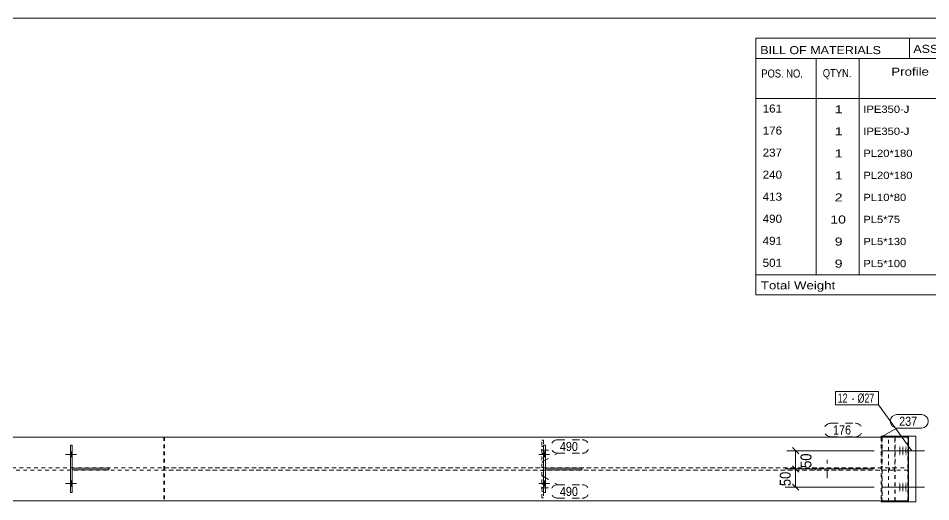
# Model space of a CAD drawing. Header units: millimetres. Extents: x 2 to 825, y 1 to 579.
# Drawn here: x 437.4 to 688.1, y 446.3 to 579 of the extents above; entities that cross this region are included whole.
import ezdxf

# ---------------------------------------------------------------- set-up
doc = ezdxf.new("R2010")
doc.units = ezdxf.units.MM
for name, pattern in [('XKITLINE00', [0]), ('XKITLINE01', [4, 1, -1, 1, -1]), ('XKITLINE02', [4, 2, -2])]:
    doc.linetypes.add(name, pattern=pattern)
for name, color, linetype, lineweight in [('Bolt', 3, 'Continuous', 0), ('BoltMark', 7, 'Continuous', 0), ('Dimensions', 7, 'Continuous', 0), ('DrawingSheet', 5, 'Continuous', 0), ('OtherObjectType', 7, 'Continuous', 0), ('Part', 2, 'Continuous', 0), ('PartMark', 7, 'Continuous', 0)]:
    doc.layers.add(name, color=color, linetype=linetype, lineweight=lineweight)
doc.styles.add('ARIAL', font='ARIAL.TTF')
doc.styles.add('ARIAL_NARROW', font='ARIALN.TTF')

# ---------------------------------------------------------------- blocks, each defined once
blk = doc.blocks.new('*A61')
at = {"layer": 'Bolt', "color": 3, "linetype": 'XKITLINE02', "lineweight": 0}
for p, q in [((659.6, 452.79), (659.6, 457.79)), ((656.35, 454.94), (656.35, 455.64)), ((662.85, 454.94), (662.85, 455.64))]:
    blk.add_line(p, q, dxfattribs=at)
blk = doc.blocks.new('*A70')
at = {"layer": 'Bolt'}
for points in [[(679.73, 460.26), (679.73, 460.22), (679.73, 460.19), (679.73, 460.16), (679.73, 460.13), (679.73, 460.09), (679.73, 460.06), (679.73, 460.03), (679.73, 459.99), (679.73, 459.96), (679.73, 459.93), (679.73, 459.9), (679.73, 459.87), (679.73, 459.84), (679.72, 459.8), (679.72, 459.77), (679.72, 459.74), (679.72, 459.71), (679.72, 459.68), (679.72, 459.65), (679.72, 459.63), (679.71, 459.6), (679.71, 459.57), (679.71, 459.54), (679.71, 459.51), (679.71, 459.49), (679.7, 459.46), (679.7, 459.43), (679.7, 459.41), (679.7, 459.38), (679.7, 459.36), (679.69, 459.34), (679.69, 459.31), (679.69, 459.29), (679.69, 459.27), (679.68, 459.25), (679.68, 459.23), (679.68, 459.21), (679.67, 459.19), (679.67, 459.17), (679.67, 459.15), (679.67, 459.13), (679.66, 459.12), (679.66, 459.1), (679.66, 459.08), (679.65, 459.07), (679.65, 459.06), (679.65, 459.04), (679.64, 459.03), (679.64, 459.02), (679.64, 459.01), (679.63, 459), (679.63, 458.99), (679.63, 458.98), (679.62, 458.97), (679.62, 458.97), (679.62, 458.96), (679.61, 458.96), (679.61, 458.95), (679.61, 458.95), (679.6, 458.94), (679.6, 458.94), (679.6, 458.94), (679.59, 458.94), (679.59, 458.94), (679.59, 458.94), (679.58, 458.94), (679.58, 458.95), (679.58, 458.95), (679.57, 458.96), (679.57, 458.96), (679.57, 458.97), (679.56, 458.97), (679.56, 458.98), (679.55, 458.99), (679.55, 459), (679.55, 459.01), (679.54, 459.02), (679.54, 459.03), (679.54, 459.04), (679.54, 459.06), (679.53, 459.07), (679.53, 459.08), (679.53, 459.1), (679.52, 459.12), (679.52, 459.13), (679.52, 459.15), (679.51, 459.17), (679.51, 459.19), (679.51, 459.21), (679.51, 459.23), (679.5, 459.25), (679.5, 459.27), (679.5, 459.29), (679.5, 459.31), (679.49, 459.34), (679.49, 459.36), (679.49, 459.38), (679.49, 459.41), (679.48, 459.43), (679.48, 459.46), (679.48, 459.49), (679.48, 459.51), (679.47, 459.54), (679.47, 459.57), (679.47, 459.6), (679.47, 459.63), (679.47, 459.65), (679.47, 459.68), (679.46, 459.71), (679.46, 459.74), (679.46, 459.77), (679.46, 459.8), (679.46, 459.84), (679.46, 459.87), (679.46, 459.9), (679.46, 459.93), (679.46, 459.96), (679.45, 459.99), (679.45, 460.03), (679.45, 460.06), (679.45, 460.09), (679.45, 460.13), (679.45, 460.16), (679.45, 460.19), (679.45, 460.22), (679.45, 460.26), (679.45, 460.29), (679.45, 460.32), (679.45, 460.36), (679.45, 460.39), (679.45, 460.42), (679.45, 460.46), (679.45, 460.49), (679.45, 460.52), (679.45, 460.55), (679.45, 460.59), (679.46, 460.62), (679.46, 460.65), (679.46, 460.68), (679.46, 460.71), (679.46, 460.75), (679.46, 460.78), (679.46, 460.81), (679.46, 460.84), (679.46, 460.87), (679.47, 460.9), (679.47, 460.93), (679.47, 460.96), (679.47, 460.98), (679.47, 461.01), (679.47, 461.04), (679.48, 461.07), (679.48, 461.09), (679.48, 461.12), (679.48, 461.15), (679.49, 461.17), (679.49, 461.2), (679.49, 461.22), (679.49, 461.25), (679.5, 461.27), (679.5, 461.29), (679.5, 461.31), (679.5, 461.33), (679.51, 461.35), (679.51, 461.38), (679.51, 461.39), (679.51, 461.41), (679.52, 461.43), (679.52, 461.45), (679.52, 461.47), (679.53, 461.48), (679.53, 461.5), (679.53, 461.51), (679.54, 461.52), (679.54, 461.54), (679.54, 461.55), (679.54, 461.56), (679.55, 461.57), (679.55, 461.58), (679.55, 461.59), (679.56, 461.6), (679.56, 461.61), (679.57, 461.61), (679.57, 461.62), (679.57, 461.63), (679.58, 461.63), (679.58, 461.63), (679.58, 461.64), (679.59, 461.64), (679.59, 461.64), (679.59, 461.64), (679.6, 461.64), (679.6, 461.64), (679.6, 461.64), (679.61, 461.63), (679.61, 461.63), (679.61, 461.63), (679.62, 461.62), (679.62, 461.61), (679.62, 461.61), (679.63, 461.6), (679.63, 461.59), (679.63, 461.58), (679.64, 461.57), (679.64, 461.56), (679.64, 461.55), (679.65, 461.54), (679.65, 461.52), (679.65, 461.51), (679.66, 461.5), (679.66, 461.48), (679.66, 461.47), (679.67, 461.45), (679.67, 461.43), (679.67, 461.41), (679.67, 461.39), (679.68, 461.38), (679.68, 461.35), (679.68, 461.33), (679.69, 461.31), (679.69, 461.29), (679.69, 461.27), (679.69, 461.25), (679.7, 461.22), (679.7, 461.2), (679.7, 461.17), (679.7, 461.15), (679.7, 461.12), (679.71, 461.09), (679.71, 461.07), (679.71, 461.04), (679.71, 461.01), (679.71, 460.98), (679.72, 460.96), (679.72, 460.93), (679.72, 460.9), (679.72, 460.87), (679.72, 460.84), (679.72, 460.81), (679.72, 460.78), (679.73, 460.75), (679.73, 460.71), (679.73, 460.68), (679.73, 460.65), (679.73, 460.62), (679.73, 460.59), (679.73, 460.55), (679.73, 460.52), (679.73, 460.49), (679.73, 460.46), (679.73, 460.42), (679.73, 460.39), (679.73, 460.36), (679.73, 460.32), (679.73, 460.29)], [(680.57, 460.26), (680.57, 460.22), (680.57, 460.19), (680.57, 460.16), (680.57, 460.13), (680.57, 460.09), (680.57, 460.06), (680.57, 460.03), (680.57, 459.99), (680.57, 459.96), (680.57, 459.93), (680.57, 459.9), (680.57, 459.87), (680.57, 459.84), (680.56, 459.8), (680.56, 459.77), (680.56, 459.74), (680.56, 459.71), (680.56, 459.68), (680.56, 459.65), (680.56, 459.63), (680.55, 459.6), (680.55, 459.57), (680.55, 459.54), (680.55, 459.51), (680.55, 459.49), (680.54, 459.46), (680.54, 459.43), (680.54, 459.41), (680.54, 459.38), (680.53, 459.36), (680.53, 459.34), (680.53, 459.31), (680.53, 459.29), (680.52, 459.27), (680.52, 459.25), (680.52, 459.23), (680.52, 459.21), (680.51, 459.19), (680.51, 459.17), (680.51, 459.15), (680.5, 459.13), (680.5, 459.12), (680.5, 459.1), (680.5, 459.08), (680.49, 459.07), (680.49, 459.06), (680.49, 459.04), (680.48, 459.03), (680.48, 459.02), (680.48, 459.01), (680.47, 459), (680.47, 458.99), (680.47, 458.98), (680.46, 458.97), (680.46, 458.97), (680.46, 458.96), (680.45, 458.96), (680.45, 458.95), (680.45, 458.95), (680.44, 458.94), (680.44, 458.94), (680.44, 458.94), (680.43, 458.94), (680.43, 458.94), (680.42, 458.94), (680.42, 458.94), (680.42, 458.95), (680.41, 458.95), (680.41, 458.96), (680.41, 458.96), (680.4, 458.97), (680.4, 458.97), (680.4, 458.98), (680.39, 458.99), (680.39, 459), (680.39, 459.01), (680.38, 459.02), (680.38, 459.03), (680.38, 459.04), (680.37, 459.06), (680.37, 459.07), (680.37, 459.08), (680.37, 459.1), (680.36, 459.12), (680.36, 459.13), (680.36, 459.15), (680.35, 459.17), (680.35, 459.19), (680.35, 459.21), (680.34, 459.23), (680.34, 459.25), (680.34, 459.27), (680.34, 459.29), (680.33, 459.31), (680.33, 459.34), (680.33, 459.36), (680.33, 459.38), (680.32, 459.41), (680.32, 459.43), (680.32, 459.46), (680.32, 459.49), (680.32, 459.51), (680.31, 459.54), (680.31, 459.57), (680.31, 459.6), (680.31, 459.63), (680.31, 459.65), (680.31, 459.68), (680.3, 459.71), (680.3, 459.74), (680.3, 459.77), (680.3, 459.8), (680.3, 459.84), (680.3, 459.87), (680.3, 459.9), (680.3, 459.93), (680.29, 459.96), (680.29, 459.99), (680.29, 460.03), (680.29, 460.06), (680.29, 460.09), (680.29, 460.13), (680.29, 460.16), (680.29, 460.19), (680.29, 460.22), (680.29, 460.26), (680.29, 460.29), (680.29, 460.32), (680.29, 460.36), (680.29, 460.39), (680.29, 460.42), (680.29, 460.46), (680.29, 460.49), (680.29, 460.52), (680.29, 460.55), (680.29, 460.59), (680.29, 460.62), (680.3, 460.65), (680.3, 460.68), (680.3, 460.71), (680.3, 460.75), (680.3, 460.78), (680.3, 460.81), (680.3, 460.84), (680.3, 460.87), (680.31, 460.9), (680.31, 460.93), (680.31, 460.96), (680.31, 460.98), (680.31, 461.01), (680.31, 461.04), (680.32, 461.07), (680.32, 461.09), (680.32, 461.12), (680.32, 461.15), (680.32, 461.17), (680.33, 461.2), (680.33, 461.22), (680.33, 461.25), (680.33, 461.27), (680.34, 461.29), (680.34, 461.31), (680.34, 461.33), (680.34, 461.35), (680.35, 461.38), (680.35, 461.39), (680.35, 461.41), (680.36, 461.43), (680.36, 461.45), (680.36, 461.47), (680.37, 461.48), (680.37, 461.5), (680.37, 461.51), (680.37, 461.52), (680.38, 461.54), (680.38, 461.55), (680.38, 461.56), (680.39, 461.57), (680.39, 461.58), (680.39, 461.59), (680.4, 461.6), (680.4, 461.61), (680.4, 461.61), (680.41, 461.62), (680.41, 461.63), (680.41, 461.63), (680.42, 461.63), (680.42, 461.64), (680.42, 461.64), (680.43, 461.64), (680.43, 461.64), (680.44, 461.64), (680.44, 461.64), (680.44, 461.64), (680.45, 461.63), (680.45, 461.63), (680.45, 461.63), (680.46, 461.62), (680.46, 461.61), (680.46, 461.61), (680.47, 461.6), (680.47, 461.59), (680.47, 461.58), (680.48, 461.57), (680.48, 461.56), (680.48, 461.55), (680.49, 461.54), (680.49, 461.52), (680.49, 461.51), (680.5, 461.5), (680.5, 461.48), (680.5, 461.47), (680.5, 461.45), (680.51, 461.43), (680.51, 461.41), (680.51, 461.39), (680.52, 461.38), (680.52, 461.35), (680.52, 461.33), (680.52, 461.31), (680.53, 461.29), (680.53, 461.27), (680.53, 461.25), (680.53, 461.22), (680.54, 461.2), (680.54, 461.17), (680.54, 461.15), (680.54, 461.12), (680.55, 461.09), (680.55, 461.07), (680.55, 461.04), (680.55, 461.01), (680.55, 460.98), (680.56, 460.96), (680.56, 460.93), (680.56, 460.9), (680.56, 460.87), (680.56, 460.84), (680.56, 460.81), (680.56, 460.78), (680.57, 460.75), (680.57, 460.71), (680.57, 460.68), (680.57, 460.65), (680.57, 460.62), (680.57, 460.59), (680.57, 460.55), (680.57, 460.52), (680.57, 460.49), (680.57, 460.46), (680.57, 460.42), (680.57, 460.39), (680.57, 460.36), (680.57, 460.32), (680.57, 460.29)], [(681.41, 460.26), (681.41, 460.22), (681.41, 460.19), (681.41, 460.16), (681.41, 460.13), (681.41, 460.09), (681.41, 460.06), (681.41, 460.03), (681.41, 459.99), (681.41, 459.96), (681.41, 459.93), (681.41, 459.9), (681.41, 459.87), (681.4, 459.84), (681.4, 459.8), (681.4, 459.77), (681.4, 459.74), (681.4, 459.71), (681.4, 459.68), (681.4, 459.65), (681.39, 459.63), (681.39, 459.6), (681.39, 459.57), (681.39, 459.54), (681.39, 459.51), (681.38, 459.49), (681.38, 459.46), (681.38, 459.43), (681.38, 459.41), (681.38, 459.38), (681.37, 459.36), (681.37, 459.34), (681.37, 459.31), (681.37, 459.29), (681.36, 459.27), (681.36, 459.25), (681.36, 459.23), (681.36, 459.21), (681.35, 459.19), (681.35, 459.17), (681.35, 459.15), (681.34, 459.13), (681.34, 459.12), (681.34, 459.1), (681.33, 459.08), (681.33, 459.07), (681.33, 459.06), (681.33, 459.04), (681.32, 459.03), (681.32, 459.02), (681.32, 459.01), (681.31, 459), (681.31, 458.99), (681.31, 458.98), (681.3, 458.97), (681.3, 458.97), (681.3, 458.96), (681.29, 458.96), (681.29, 458.95), (681.28, 458.95), (681.28, 458.94), (681.28, 458.94), (681.27, 458.94), (681.27, 458.94), (681.27, 458.94), (681.26, 458.94), (681.26, 458.94), (681.26, 458.95), (681.25, 458.95), (681.25, 458.96), (681.25, 458.96), (681.24, 458.97), (681.24, 458.97), (681.24, 458.98), (681.23, 458.99), (681.23, 459), (681.23, 459.01), (681.22, 459.02), (681.22, 459.03), (681.22, 459.04), (681.21, 459.06), (681.21, 459.07), (681.21, 459.08), (681.2, 459.1), (681.2, 459.12), (681.2, 459.13), (681.2, 459.15), (681.19, 459.17), (681.19, 459.19), (681.19, 459.21), (681.18, 459.23), (681.18, 459.25), (681.18, 459.27), (681.18, 459.29), (681.17, 459.31), (681.17, 459.34), (681.17, 459.36), (681.17, 459.38), (681.16, 459.41), (681.16, 459.43), (681.16, 459.46), (681.16, 459.49), (681.16, 459.51), (681.15, 459.54), (681.15, 459.57), (681.15, 459.6), (681.15, 459.63), (681.15, 459.65), (681.14, 459.68), (681.14, 459.71), (681.14, 459.74), (681.14, 459.77), (681.14, 459.8), (681.14, 459.84), (681.14, 459.87), (681.14, 459.9), (681.13, 459.93), (681.13, 459.96), (681.13, 459.99), (681.13, 460.03), (681.13, 460.06), (681.13, 460.09), (681.13, 460.13), (681.13, 460.16), (681.13, 460.19), (681.13, 460.22), (681.13, 460.26), (681.13, 460.29), (681.13, 460.32), (681.13, 460.36), (681.13, 460.39), (681.13, 460.42), (681.13, 460.46), (681.13, 460.49), (681.13, 460.52), (681.13, 460.55), (681.13, 460.59), (681.13, 460.62), (681.13, 460.65), (681.14, 460.68), (681.14, 460.71), (681.14, 460.75), (681.14, 460.78), (681.14, 460.81), (681.14, 460.84), (681.14, 460.87), (681.14, 460.9), (681.15, 460.93), (681.15, 460.96), (681.15, 460.98), (681.15, 461.01), (681.15, 461.04), (681.16, 461.07), (681.16, 461.09), (681.16, 461.12), (681.16, 461.15), (681.16, 461.17), (681.17, 461.2), (681.17, 461.22), (681.17, 461.25), (681.17, 461.27), (681.18, 461.29), (681.18, 461.31), (681.18, 461.33), (681.18, 461.35), (681.19, 461.38), (681.19, 461.39), (681.19, 461.41), (681.2, 461.43), (681.2, 461.45), (681.2, 461.47), (681.2, 461.48), (681.21, 461.5), (681.21, 461.51), (681.21, 461.52), (681.22, 461.54), (681.22, 461.55), (681.22, 461.56), (681.23, 461.57), (681.23, 461.58), (681.23, 461.59), (681.24, 461.6), (681.24, 461.61), (681.24, 461.61), (681.25, 461.62), (681.25, 461.63), (681.25, 461.63), (681.26, 461.63), (681.26, 461.64), (681.26, 461.64), (681.27, 461.64), (681.27, 461.64), (681.27, 461.64), (681.28, 461.64), (681.28, 461.64), (681.28, 461.63), (681.29, 461.63), (681.29, 461.63), (681.3, 461.62), (681.3, 461.61), (681.3, 461.61), (681.31, 461.6), (681.31, 461.59), (681.31, 461.58), (681.32, 461.57), (681.32, 461.56), (681.32, 461.55), (681.33, 461.54), (681.33, 461.52), (681.33, 461.51), (681.33, 461.5), (681.34, 461.48), (681.34, 461.47), (681.34, 461.45), (681.35, 461.43), (681.35, 461.41), (681.35, 461.39), (681.36, 461.38), (681.36, 461.35), (681.36, 461.33), (681.36, 461.31), (681.37, 461.29), (681.37, 461.27), (681.37, 461.25), (681.37, 461.22), (681.38, 461.2), (681.38, 461.17), (681.38, 461.15), (681.38, 461.12), (681.38, 461.09), (681.39, 461.07), (681.39, 461.04), (681.39, 461.01), (681.39, 460.98), (681.39, 460.96), (681.4, 460.93), (681.4, 460.9), (681.4, 460.87), (681.4, 460.84), (681.4, 460.81), (681.4, 460.78), (681.4, 460.75), (681.41, 460.71), (681.41, 460.68), (681.41, 460.65), (681.41, 460.62), (681.41, 460.59), (681.41, 460.55), (681.41, 460.52), (681.41, 460.49), (681.41, 460.46), (681.41, 460.42), (681.41, 460.39), (681.41, 460.36), (681.41, 460.32), (681.41, 460.29)], [(679.73, 450.26), (679.73, 450.22), (679.73, 450.19), (679.73, 450.16), (679.73, 450.13), (679.73, 450.09), (679.73, 450.06), (679.73, 450.03), (679.73, 449.99), (679.73, 449.96), (679.73, 449.93), (679.73, 449.9), (679.73, 449.87), (679.73, 449.84), (679.72, 449.8), (679.72, 449.77), (679.72, 449.74), (679.72, 449.71), (679.72, 449.68), (679.72, 449.65), (679.72, 449.63), (679.71, 449.6), (679.71, 449.57), (679.71, 449.54), (679.71, 449.51), (679.71, 449.49), (679.7, 449.46), (679.7, 449.43), (679.7, 449.41), (679.7, 449.38), (679.7, 449.36), (679.69, 449.34), (679.69, 449.31), (679.69, 449.29), (679.69, 449.27), (679.68, 449.25), (679.68, 449.23), (679.68, 449.21), (679.67, 449.19), (679.67, 449.17), (679.67, 449.15), (679.67, 449.13), (679.66, 449.12), (679.66, 449.1), (679.66, 449.08), (679.65, 449.07), (679.65, 449.06), (679.65, 449.04), (679.64, 449.03), (679.64, 449.02), (679.64, 449.01), (679.63, 449), (679.63, 448.99), (679.63, 448.98), (679.62, 448.97), (679.62, 448.97), (679.62, 448.96), (679.61, 448.96), (679.61, 448.95), (679.61, 448.95), (679.6, 448.94), (679.6, 448.94), (679.6, 448.94), (679.59, 448.94), (679.59, 448.94), (679.59, 448.94), (679.58, 448.94), (679.58, 448.95), (679.58, 448.95), (679.57, 448.96), (679.57, 448.96), (679.57, 448.97), (679.56, 448.97), (679.56, 448.98), (679.55, 448.99), (679.55, 449), (679.55, 449.01), (679.54, 449.02), (679.54, 449.03), (679.54, 449.04), (679.54, 449.06), (679.53, 449.07), (679.53, 449.08), (679.53, 449.1), (679.52, 449.12), (679.52, 449.13), (679.52, 449.15), (679.51, 449.17), (679.51, 449.19), (679.51, 449.21), (679.51, 449.23), (679.5, 449.25), (679.5, 449.27), (679.5, 449.29), (679.5, 449.31), (679.49, 449.34), (679.49, 449.36), (679.49, 449.38), (679.49, 449.41), (679.48, 449.43), (679.48, 449.46), (679.48, 449.49), (679.48, 449.51), (679.47, 449.54), (679.47, 449.57), (679.47, 449.6), (679.47, 449.63), (679.47, 449.65), (679.47, 449.68), (679.46, 449.71), (679.46, 449.74), (679.46, 449.77), (679.46, 449.8), (679.46, 449.84), (679.46, 449.87), (679.46, 449.9), (679.46, 449.93), (679.46, 449.96), (679.45, 449.99), (679.45, 450.03), (679.45, 450.06), (679.45, 450.09), (679.45, 450.13), (679.45, 450.16), (679.45, 450.19), (679.45, 450.22), (679.45, 450.26), (679.45, 450.29), (679.45, 450.32), (679.45, 450.36), (679.45, 450.39), (679.45, 450.42), (679.45, 450.46), (679.45, 450.49), (679.45, 450.52), (679.45, 450.55), (679.45, 450.59), (679.46, 450.62), (679.46, 450.65), (679.46, 450.68), (679.46, 450.71), (679.46, 450.75), (679.46, 450.78), (679.46, 450.81), (679.46, 450.84), (679.46, 450.87), (679.47, 450.9), (679.47, 450.93), (679.47, 450.96), (679.47, 450.98), (679.47, 451.01), (679.47, 451.04), (679.48, 451.07), (679.48, 451.09), (679.48, 451.12), (679.48, 451.15), (679.49, 451.17), (679.49, 451.2), (679.49, 451.22), (679.49, 451.25), (679.5, 451.27), (679.5, 451.29), (679.5, 451.31), (679.5, 451.33), (679.51, 451.35), (679.51, 451.38), (679.51, 451.39), (679.51, 451.41), (679.52, 451.43), (679.52, 451.45), (679.52, 451.47), (679.53, 451.48), (679.53, 451.5), (679.53, 451.51), (679.54, 451.52), (679.54, 451.54), (679.54, 451.55), (679.54, 451.56), (679.55, 451.57), (679.55, 451.58), (679.55, 451.59), (679.56, 451.6), (679.56, 451.61), (679.57, 451.61), (679.57, 451.62), (679.57, 451.63), (679.58, 451.63), (679.58, 451.63), (679.58, 451.64), (679.59, 451.64), (679.59, 451.64), (679.59, 451.64), (679.6, 451.64), (679.6, 451.64), (679.6, 451.64), (679.61, 451.63), (679.61, 451.63), (679.61, 451.63), (679.62, 451.62), (679.62, 451.61), (679.62, 451.61), (679.63, 451.6), (679.63, 451.59), (679.63, 451.58), (679.64, 451.57), (679.64, 451.56), (679.64, 451.55), (679.65, 451.54), (679.65, 451.52), (679.65, 451.51), (679.66, 451.5), (679.66, 451.48), (679.66, 451.47), (679.67, 451.45), (679.67, 451.43), (679.67, 451.41), (679.67, 451.39), (679.68, 451.38), (679.68, 451.35), (679.68, 451.33), (679.69, 451.31), (679.69, 451.29), (679.69, 451.27), (679.69, 451.25), (679.7, 451.22), (679.7, 451.2), (679.7, 451.17), (679.7, 451.15), (679.7, 451.12), (679.71, 451.09), (679.71, 451.07), (679.71, 451.04), (679.71, 451.01), (679.71, 450.98), (679.72, 450.96), (679.72, 450.93), (679.72, 450.9), (679.72, 450.87), (679.72, 450.84), (679.72, 450.81), (679.72, 450.78), (679.73, 450.75), (679.73, 450.71), (679.73, 450.68), (679.73, 450.65), (679.73, 450.62), (679.73, 450.59), (679.73, 450.55), (679.73, 450.52), (679.73, 450.49), (679.73, 450.46), (679.73, 450.42), (679.73, 450.39), (679.73, 450.36), (679.73, 450.32), (679.73, 450.29)], [(680.57, 450.26), (680.57, 450.22), (680.57, 450.19), (680.57, 450.16), (680.57, 450.13), (680.57, 450.09), (680.57, 450.06), (680.57, 450.03), (680.57, 449.99), (680.57, 449.96), (680.57, 449.93), (680.57, 449.9), (680.57, 449.87), (680.57, 449.84), (680.56, 449.8), (680.56, 449.77), (680.56, 449.74), (680.56, 449.71), (680.56, 449.68), (680.56, 449.65), (680.56, 449.63), (680.55, 449.6), (680.55, 449.57), (680.55, 449.54), (680.55, 449.51), (680.55, 449.49), (680.54, 449.46), (680.54, 449.43), (680.54, 449.41), (680.54, 449.38), (680.53, 449.36), (680.53, 449.34), (680.53, 449.31), (680.53, 449.29), (680.52, 449.27), (680.52, 449.25), (680.52, 449.23), (680.52, 449.21), (680.51, 449.19), (680.51, 449.17), (680.51, 449.15), (680.5, 449.13), (680.5, 449.12), (680.5, 449.1), (680.5, 449.08), (680.49, 449.07), (680.49, 449.06), (680.49, 449.04), (680.48, 449.03), (680.48, 449.02), (680.48, 449.01), (680.47, 449), (680.47, 448.99), (680.47, 448.98), (680.46, 448.97), (680.46, 448.97), (680.46, 448.96), (680.45, 448.96), (680.45, 448.95), (680.45, 448.95), (680.44, 448.94), (680.44, 448.94), (680.44, 448.94), (680.43, 448.94), (680.43, 448.94), (680.42, 448.94), (680.42, 448.94), (680.42, 448.95), (680.41, 448.95), (680.41, 448.96), (680.41, 448.96), (680.4, 448.97), (680.4, 448.97), (680.4, 448.98), (680.39, 448.99), (680.39, 449), (680.39, 449.01), (680.38, 449.02), (680.38, 449.03), (680.38, 449.04), (680.37, 449.06), (680.37, 449.07), (680.37, 449.08), (680.37, 449.1), (680.36, 449.12), (680.36, 449.13), (680.36, 449.15), (680.35, 449.17), (680.35, 449.19), (680.35, 449.21), (680.34, 449.23), (680.34, 449.25), (680.34, 449.27), (680.34, 449.29), (680.33, 449.31), (680.33, 449.34), (680.33, 449.36), (680.33, 449.38), (680.32, 449.41), (680.32, 449.43), (680.32, 449.46), (680.32, 449.49), (680.32, 449.51), (680.31, 449.54), (680.31, 449.57), (680.31, 449.6), (680.31, 449.63), (680.31, 449.65), (680.31, 449.68), (680.3, 449.71), (680.3, 449.74), (680.3, 449.77), (680.3, 449.8), (680.3, 449.84), (680.3, 449.87), (680.3, 449.9), (680.3, 449.93), (680.29, 449.96), (680.29, 449.99), (680.29, 450.03), (680.29, 450.06), (680.29, 450.09), (680.29, 450.13), (680.29, 450.16), (680.29, 450.19), (680.29, 450.22), (680.29, 450.26), (680.29, 450.29), (680.29, 450.32), (680.29, 450.36), (680.29, 450.39), (680.29, 450.42), (680.29, 450.46), (680.29, 450.49), (680.29, 450.52), (680.29, 450.55), (680.29, 450.59), (680.29, 450.62), (680.3, 450.65), (680.3, 450.68), (680.3, 450.71), (680.3, 450.75), (680.3, 450.78), (680.3, 450.81), (680.3, 450.84), (680.3, 450.87), (680.31, 450.9), (680.31, 450.93), (680.31, 450.96), (680.31, 450.98), (680.31, 451.01), (680.31, 451.04), (680.32, 451.07), (680.32, 451.09), (680.32, 451.12), (680.32, 451.15), (680.32, 451.17), (680.33, 451.2), (680.33, 451.22), (680.33, 451.25), (680.33, 451.27), (680.34, 451.29), (680.34, 451.31), (680.34, 451.33), (680.34, 451.35), (680.35, 451.38), (680.35, 451.39), (680.35, 451.41), (680.36, 451.43), (680.36, 451.45), (680.36, 451.47), (680.37, 451.48), (680.37, 451.5), (680.37, 451.51), (680.37, 451.52), (680.38, 451.54), (680.38, 451.55), (680.38, 451.56), (680.39, 451.57), (680.39, 451.58), (680.39, 451.59), (680.4, 451.6), (680.4, 451.61), (680.4, 451.61), (680.41, 451.62), (680.41, 451.63), (680.41, 451.63), (680.42, 451.63), (680.42, 451.64), (680.42, 451.64), (680.43, 451.64), (680.43, 451.64), (680.44, 451.64), (680.44, 451.64), (680.44, 451.64), (680.45, 451.63), (680.45, 451.63), (680.45, 451.63), (680.46, 451.62), (680.46, 451.61), (680.46, 451.61), (680.47, 451.6), (680.47, 451.59), (680.47, 451.58), (680.48, 451.57), (680.48, 451.56), (680.48, 451.55), (680.49, 451.54), (680.49, 451.52), (680.49, 451.51), (680.5, 451.5), (680.5, 451.48), (680.5, 451.47), (680.5, 451.45), (680.51, 451.43), (680.51, 451.41), (680.51, 451.39), (680.52, 451.38), (680.52, 451.35), (680.52, 451.33), (680.52, 451.31), (680.53, 451.29), (680.53, 451.27), (680.53, 451.25), (680.53, 451.22), (680.54, 451.2), (680.54, 451.17), (680.54, 451.15), (680.54, 451.12), (680.55, 451.09), (680.55, 451.07), (680.55, 451.04), (680.55, 451.01), (680.55, 450.98), (680.56, 450.96), (680.56, 450.93), (680.56, 450.9), (680.56, 450.87), (680.56, 450.84), (680.56, 450.81), (680.56, 450.78), (680.57, 450.75), (680.57, 450.71), (680.57, 450.68), (680.57, 450.65), (680.57, 450.62), (680.57, 450.59), (680.57, 450.55), (680.57, 450.52), (680.57, 450.49), (680.57, 450.46), (680.57, 450.42), (680.57, 450.39), (680.57, 450.36), (680.57, 450.32), (680.57, 450.29)], [(681.41, 450.26), (681.41, 450.22), (681.41, 450.19), (681.41, 450.16), (681.41, 450.13), (681.41, 450.09), (681.41, 450.06), (681.41, 450.03), (681.41, 449.99), (681.41, 449.96), (681.41, 449.93), (681.41, 449.9), (681.41, 449.87), (681.4, 449.84), (681.4, 449.8), (681.4, 449.77), (681.4, 449.74), (681.4, 449.71), (681.4, 449.68), (681.4, 449.65), (681.39, 449.63), (681.39, 449.6), (681.39, 449.57), (681.39, 449.54), (681.39, 449.51), (681.38, 449.49), (681.38, 449.46), (681.38, 449.43), (681.38, 449.41), (681.38, 449.38), (681.37, 449.36), (681.37, 449.34), (681.37, 449.31), (681.37, 449.29), (681.36, 449.27), (681.36, 449.25), (681.36, 449.23), (681.36, 449.21), (681.35, 449.19), (681.35, 449.17), (681.35, 449.15), (681.34, 449.13), (681.34, 449.12), (681.34, 449.1), (681.33, 449.08), (681.33, 449.07), (681.33, 449.06), (681.33, 449.04), (681.32, 449.03), (681.32, 449.02), (681.32, 449.01), (681.31, 449), (681.31, 448.99), (681.31, 448.98), (681.3, 448.97), (681.3, 448.97), (681.3, 448.96), (681.29, 448.96), (681.29, 448.95), (681.28, 448.95), (681.28, 448.94), (681.28, 448.94), (681.27, 448.94), (681.27, 448.94), (681.27, 448.94), (681.26, 448.94), (681.26, 448.94), (681.26, 448.95), (681.25, 448.95), (681.25, 448.96), (681.25, 448.96), (681.24, 448.97), (681.24, 448.97), (681.24, 448.98), (681.23, 448.99), (681.23, 449), (681.23, 449.01), (681.22, 449.02), (681.22, 449.03), (681.22, 449.04), (681.21, 449.06), (681.21, 449.07), (681.21, 449.08), (681.2, 449.1), (681.2, 449.12), (681.2, 449.13), (681.2, 449.15), (681.19, 449.17), (681.19, 449.19), (681.19, 449.21), (681.18, 449.23), (681.18, 449.25), (681.18, 449.27), (681.18, 449.29), (681.17, 449.31), (681.17, 449.34), (681.17, 449.36), (681.17, 449.38), (681.16, 449.41), (681.16, 449.43), (681.16, 449.46), (681.16, 449.49), (681.16, 449.51), (681.15, 449.54), (681.15, 449.57), (681.15, 449.6), (681.15, 449.63), (681.15, 449.65), (681.14, 449.68), (681.14, 449.71), (681.14, 449.74), (681.14, 449.77), (681.14, 449.8), (681.14, 449.84), (681.14, 449.87), (681.14, 449.9), (681.13, 449.93), (681.13, 449.96), (681.13, 449.99), (681.13, 450.03), (681.13, 450.06), (681.13, 450.09), (681.13, 450.13), (681.13, 450.16), (681.13, 450.19), (681.13, 450.22), (681.13, 450.26), (681.13, 450.29), (681.13, 450.32), (681.13, 450.36), (681.13, 450.39), (681.13, 450.42), (681.13, 450.46), (681.13, 450.49), (681.13, 450.52), (681.13, 450.55), (681.13, 450.59), (681.13, 450.62), (681.13, 450.65), (681.14, 450.68), (681.14, 450.71), (681.14, 450.75), (681.14, 450.78), (681.14, 450.81), (681.14, 450.84), (681.14, 450.87), (681.14, 450.9), (681.15, 450.93), (681.15, 450.96), (681.15, 450.98), (681.15, 451.01), (681.15, 451.04), (681.16, 451.07), (681.16, 451.09), (681.16, 451.12), (681.16, 451.15), (681.16, 451.17), (681.17, 451.2), (681.17, 451.22), (681.17, 451.25), (681.17, 451.27), (681.18, 451.29), (681.18, 451.31), (681.18, 451.33), (681.18, 451.35), (681.19, 451.38), (681.19, 451.39), (681.19, 451.41), (681.2, 451.43), (681.2, 451.45), (681.2, 451.47), (681.2, 451.48), (681.21, 451.5), (681.21, 451.51), (681.21, 451.52), (681.22, 451.54), (681.22, 451.55), (681.22, 451.56), (681.23, 451.57), (681.23, 451.58), (681.23, 451.59), (681.24, 451.6), (681.24, 451.61), (681.24, 451.61), (681.25, 451.62), (681.25, 451.63), (681.25, 451.63), (681.26, 451.63), (681.26, 451.64), (681.26, 451.64), (681.27, 451.64), (681.27, 451.64), (681.27, 451.64), (681.28, 451.64), (681.28, 451.64), (681.28, 451.63), (681.29, 451.63), (681.29, 451.63), (681.3, 451.62), (681.3, 451.61), (681.3, 451.61), (681.31, 451.6), (681.31, 451.59), (681.31, 451.58), (681.32, 451.57), (681.32, 451.56), (681.32, 451.55), (681.33, 451.54), (681.33, 451.52), (681.33, 451.51), (681.33, 451.5), (681.34, 451.48), (681.34, 451.47), (681.34, 451.45), (681.35, 451.43), (681.35, 451.41), (681.35, 451.39), (681.36, 451.38), (681.36, 451.35), (681.36, 451.33), (681.36, 451.31), (681.37, 451.29), (681.37, 451.27), (681.37, 451.25), (681.37, 451.22), (681.38, 451.2), (681.38, 451.17), (681.38, 451.15), (681.38, 451.12), (681.38, 451.09), (681.39, 451.07), (681.39, 451.04), (681.39, 451.01), (681.39, 450.98), (681.39, 450.96), (681.4, 450.93), (681.4, 450.9), (681.4, 450.87), (681.4, 450.84), (681.4, 450.81), (681.4, 450.78), (681.4, 450.75), (681.41, 450.71), (681.41, 450.68), (681.41, 450.65), (681.41, 450.62), (681.41, 450.59), (681.41, 450.55), (681.41, 450.52), (681.41, 450.49), (681.41, 450.46), (681.41, 450.42), (681.41, 450.39), (681.41, 450.36), (681.41, 450.32), (681.41, 450.29)]]:
    blk.add_hatch(color=3, dxfattribs=at).paths.add_polyline_path(points, flags=17)
at = {"layer": 'Bolt', "color": 3, "linetype": 'XKITLINE02', "lineweight": 0}
for p, q in [((680.52, 460.29), (673.56, 460.29)), ((681.36, 460.29), (674.4, 460.29)), ((682.2, 460.29), (675.24, 460.29)), ((680.52, 450.29), (673.56, 450.29)), ((681.36, 450.29), (674.4, 450.29)), ((682.2, 450.29), (675.24, 450.29))]:
    blk.add_line(p, q, dxfattribs=at)
at = {"layer": 'Bolt', "color": 3, "linetype": 'XKITLINE00', "lineweight": 0}
for p, q in [((684.71, 460.29), (677.75, 460.29)), ((685.55, 460.29), (678.59, 460.29)), ((686.39, 460.29), (679.43, 460.29)), ((684.71, 450.29), (677.75, 450.29)), ((685.55, 450.29), (678.59, 450.29)), ((686.39, 450.29), (679.43, 450.29))]:
    blk.add_line(p, q, dxfattribs=at)
blk = doc.blocks.new('*A72')
at = {"layer": 'Bolt'}
for points in [[(451.72, 459.99), (452.22, 459.99), (452.22, 458.59), (451.72, 458.59)], [(451.72, 459.99), (452.22, 459.99), (452.22, 458.59), (451.72, 458.59)], [(451.72, 451.99), (452.22, 451.99), (452.22, 450.59), (451.72, 450.59)], [(451.72, 451.99), (452.22, 451.99), (452.22, 450.59), (451.72, 450.59)]]:
    blk.add_hatch(color=3, dxfattribs=at).paths.add_polyline_path(points, flags=17)
at = {"layer": 'Bolt', "color": 3, "linetype": 'XKITLINE00', "lineweight": 0}
for p, q in [((453.38, 459.29), (450.38, 459.29)), ((453.38, 459.29), (450.38, 459.29)), ((452.22, 459.99), (451.72, 459.99)), ((452.22, 459.99), (451.72, 459.99)), ((452.22, 458.59), (451.72, 458.59)), ((452.22, 458.59), (451.72, 458.59)), ((453.38, 451.29), (450.38, 451.29)), ((453.38, 451.29), (450.38, 451.29)), ((452.22, 451.99), (451.72, 451.99)), ((452.22, 451.99), (451.72, 451.99)), ((452.22, 450.59), (451.72, 450.59)), ((452.22, 450.59), (451.72, 450.59))]:
    blk.add_line(p, q, dxfattribs=at)
blk = doc.blocks.new('*A73')
at = {"layer": 'Bolt', "color": 3, "linetype": 'XKITLINE02', "lineweight": 0}
for p, q in [((581.72, 461.47), (581.22, 461.47)), ((583.07, 460.49), (580.07, 460.49)), ((581.72, 459.51), (581.22, 459.51))]:
    blk.add_line(p, q, dxfattribs=at)
blk = doc.blocks.new('*A74')
at = {"layer": 'Bolt', "color": 3, "linetype": 'XKITLINE02', "lineweight": 0}
for p, q in [((583.07, 450.09), (580.07, 450.09)), ((581.72, 451.07), (581.22, 451.07)), ((581.72, 449.11), (581.22, 449.11))]:
    blk.add_line(p, q, dxfattribs=at)
blk = doc.blocks.new('*A75')
at = {"layer": 'Bolt'}
for points in [[(581.72, 459.99), (582.22, 459.99), (582.22, 458.59), (581.72, 458.59)], [(581.72, 459.99), (582.22, 459.99), (582.22, 458.59), (581.72, 458.59)], [(581.72, 451.99), (582.22, 451.99), (582.22, 450.59), (581.72, 450.59)], [(581.72, 451.99), (582.22, 451.99), (582.22, 450.59), (581.72, 450.59)]]:
    blk.add_hatch(color=3, dxfattribs=at).paths.add_polyline_path(points, flags=17)
at = {"layer": 'Bolt', "color": 3, "linetype": 'XKITLINE00', "lineweight": 0}
for p, q in [((583.38, 459.29), (580.38, 459.29)), ((583.38, 459.29), (580.38, 459.29)), ((582.22, 459.99), (581.72, 459.99)), ((582.22, 459.99), (581.72, 459.99)), ((582.22, 458.59), (581.72, 458.59)), ((582.22, 458.59), (581.72, 458.59)), ((583.38, 451.29), (580.38, 451.29)), ((583.38, 451.29), (580.38, 451.29)), ((582.22, 451.99), (581.72, 451.99)), ((582.22, 451.99), (581.72, 451.99)), ((582.22, 450.59), (581.72, 450.59)), ((582.22, 450.59), (581.72, 450.59))]:
    blk.add_line(p, q, dxfattribs=at)
blk = doc.blocks.new('*A76')
at = {"layer": 'Part', "color": 2, "linetype": 'XKITLINE00', "lineweight": 0}
for p, q in [((681.9, 464.04), (435.74, 464.04)), ((681.9, 446.54), (681.9, 464.04)), ((435.74, 446.54), (681.9, 446.54))]:
    blk.add_line(p, q, dxfattribs=at)
at = {"layer": 'Part', "color": 7, "linetype": 'XKITLINE01', "lineweight": 0}
for p, q in [((678.21, 446.54), (678.21, 464.04)), ((678.32, 464.04), (678.32, 455.64)), ((681.78, 455.64), (681.78, 464.04)), ((435.74, 455.64), (681.78, 455.64)), ((681.78, 454.94), (435.74, 454.94)), ((678.32, 446.54), (678.32, 454.94)), ((681.78, 446.54), (681.78, 454.94))]:
    blk.add_line(p, q, dxfattribs=at)
blk = doc.blocks.new('*A99')
at = {"layer": 'Part', "color": 7, "linetype": 'XKITLINE01', "lineweight": 0}
for p, q in [((477.34, 464.04), (674.76, 464.04)), ((477.34, 464.04), (477.34, 446.54)), ((477.52, 464.04), (477.52, 446.54)), ((674.64, 446.54), (674.64, 464.04)), ((674.76, 464.04), (674.76, 455.64)), ((477.52, 455.64), (678.06, 455.64)), ((678.06, 454.94), (477.52, 454.94)), ((674.76, 454.94), (674.76, 446.54)), ((676.75, 454.94), (676.75, 455.64)), ((678.06, 455.64), (678.06, 454.94)), ((674.76, 446.54), (477.34, 446.54))]:
    blk.add_line(p, q, dxfattribs=at)
blk = doc.blocks.new('*A100')
at = {"layer": 'Part', "color": 2, "linetype": 'XKITLINE00', "lineweight": 0}
for p, q in [((674.45, 464.29), (674.45, 464.04)), ((682.01, 464.29), (674.45, 464.29)), ((683.99, 464.29), (682.01, 464.29)), ((682.01, 446.29), (682.01, 464.29)), ((683.99, 464.29), (683.99, 446.29)), ((674.45, 446.29), (674.45, 446.54)), ((683.99, 446.29), (674.45, 446.29))]:
    blk.add_line(p, q, dxfattribs=at)
at = {"layer": 'Part', "color": 7, "linetype": 'XKITLINE01', "lineweight": 0}
for p, q in [((674.45, 464.04), (674.45, 446.54)), ((676.44, 446.29), (676.44, 464.29))]:
    blk.add_line(p, q, dxfattribs=at)
blk = doc.blocks.new('*A104')
at = {"layer": 'Part', "color": 2, "linetype": 'XKITLINE00', "lineweight": 0}
for p, q in [((452.22, 455.54), (462.22, 455.54)), ((462.22, 455.04), (452.22, 455.04)), ((462.22, 455.04), (462.22, 455.54))]:
    blk.add_line(p, q, dxfattribs=at)
at = {"layer": 'Part', "color": 7, "linetype": 'XKITLINE01', "lineweight": 0}
blk.add_line((452.22, 455.04), (452.22, 455.54), dxfattribs=at)
blk.add_line((452.22, 455.04), (452.22, 455.54), dxfattribs=at)
blk = doc.blocks.new('*A105')
at = {"layer": 'Part', "color": 2, "linetype": 'XKITLINE00', "lineweight": 0}
for p, q in [((451.72, 448.79), (451.72, 461.79)), ((451.72, 461.79), (452.22, 461.79)), ((452.22, 461.79), (452.22, 448.79)), ((452.22, 448.79), (451.72, 448.79))]:
    blk.add_line(p, q, dxfattribs=at)
blk = doc.blocks.new('*A106')
at = {"layer": 'Part', "color": 7, "linetype": 'XKITLINE01', "lineweight": 0}
for p, q in [((581.22, 455.69), (581.22, 463.19)), ((581.22, 463.19), (581.72, 463.19)), ((581.72, 463.19), (581.72, 455.69)), ((581.22, 457.19), (581.72, 457.19)), ((581.72, 455.69), (581.22, 455.69))]:
    blk.add_line(p, q, dxfattribs=at)
blk = doc.blocks.new('*A107')
at = {"layer": 'Part', "color": 7, "linetype": 'XKITLINE01', "lineweight": 0}
for p, q in [((581.22, 447.39), (581.22, 454.89)), ((581.22, 454.89), (581.72, 454.89)), ((581.72, 454.89), (581.72, 447.39)), ((581.22, 453.39), (581.72, 453.39)), ((581.72, 447.39), (581.22, 447.39))]:
    blk.add_line(p, q, dxfattribs=at)
blk = doc.blocks.new('*A108')
at = {"layer": 'Part', "color": 2, "linetype": 'XKITLINE00', "lineweight": 0}
for p, q in [((582.22, 455.54), (592.22, 455.54)), ((592.22, 455.04), (582.22, 455.04)), ((592.22, 455.04), (592.22, 455.54))]:
    blk.add_line(p, q, dxfattribs=at)
at = {"layer": 'Part', "color": 7, "linetype": 'XKITLINE01', "lineweight": 0}
blk.add_line((582.22, 455.04), (582.22, 455.54), dxfattribs=at)
blk.add_line((582.22, 455.04), (582.22, 455.54), dxfattribs=at)
blk = doc.blocks.new('*A109')
at = {"layer": 'Part', "color": 2, "linetype": 'XKITLINE00', "lineweight": 0}
for p, q in [((581.72, 448.79), (581.72, 461.79)), ((581.72, 461.79), (582.22, 461.79)), ((582.22, 461.79), (582.22, 448.79)), ((582.22, 448.79), (581.72, 448.79))]:
    blk.add_line(p, q, dxfattribs=at)
blk = doc.blocks.new('*A142')
at = {"layer": 'DrawingSheet', "color": 5, "linetype": 'XKITLINE00', "lineweight": 0}
blk.add_line((825, 579), (5, 579), dxfattribs=at)
blk = doc.blocks.new('*A148')
at = {"layer": 'OtherObjectType', "color": 7, "linetype": 'XKITLINE00', "lineweight": 0}
for p, q in [((639.98, 573.5), (815.98, 573.5)), ((639.98, 573.5), (639.98, 562.5)), ((682.26, 573.42), (682.26, 567.87)), ((740.85, 568), (740.85, 573.5)), ((783.43, 567.96), (783.43, 573.42)), ((815.98, 568), (815.98, 573.5)), ((639.98, 568), (815.98, 568)), ((656.64, 568), (656.64, 557)), ((668.4, 567.98), (668.4, 557.03)), ((700.12, 567.99), (700.13, 557)), ((717.78, 567.98), (717.78, 557)), ((740.85, 567.98), (740.85, 557)), ((767.43, 568), (767.43, 557)), ((798.42, 568), (798.42, 557)), ((815.98, 568), (815.98, 562.5)), ((639.98, 562.5), (639.98, 557)), ((767.45, 562.52), (798.45, 562.52)), ((783.28, 562.52), (783.28, 557)), ((815.98, 562.5), (815.98, 557)), ((639.98, 557), (815.98, 557)), ((639.98, 557), (639.98, 550.95)), ((656.63, 557), (656.63, 550.95)), ((668.44, 556.99), (668.44, 550.95)), ((700.12, 557), (700.11, 550.95)), ((717.79, 557), (717.79, 550.95)), ((740.87, 557), (740.87, 550.95)), ((767.44, 557), (767.44, 550.95)), ((783.33, 556.95), (783.33, 550.95)), ((798.43, 557), (798.43, 550.95)), ((815.98, 557), (815.98, 550.95)), ((639.98, 550.95), (639.98, 544.9)), ((656.63, 550.95), (656.63, 544.9)), ((668.44, 550.94), (668.44, 544.9)), ((700.12, 550.95), (700.11, 544.9)), ((717.79, 550.95), (717.79, 544.9)), ((740.87, 550.95), (740.87, 544.9)), ((767.44, 550.95), (767.44, 544.9)), ((783.33, 550.9), (783.33, 544.9)), ((798.43, 550.95), (798.43, 544.9)), ((815.98, 550.95), (815.98, 544.9)), ((639.98, 544.9), (639.98, 538.85)), ((656.63, 544.9), (656.63, 538.85)), ((668.44, 544.89), (668.44, 538.85)), ((700.12, 544.9), (700.11, 538.85)), ((717.79, 544.9), (717.79, 538.85)), ((740.87, 544.9), (740.87, 538.85)), ((767.44, 544.9), (767.44, 538.85)), ((783.33, 544.85), (783.33, 538.85)), ((798.43, 544.9), (798.43, 538.85)), ((815.98, 544.9), (815.98, 538.85)), ((639.98, 538.85), (639.98, 532.8)), ((656.63, 538.85), (656.63, 532.8)), ((668.44, 538.84), (668.44, 532.8)), ((700.12, 538.85), (700.11, 532.8)), ((717.79, 538.85), (717.79, 532.8)), ((740.87, 538.85), (740.87, 532.8)), ((767.44, 538.85), (767.44, 532.8)), ((783.33, 538.8), (783.33, 532.8)), ((798.43, 538.85), (798.43, 532.8)), ((815.98, 538.85), (815.98, 532.8)), ((639.98, 532.8), (639.98, 526.75)), ((656.63, 532.8), (656.63, 526.75)), ((668.44, 532.79), (668.44, 526.75)), ((700.12, 532.8), (700.11, 526.75)), ((717.79, 532.8), (717.79, 526.75)), ((740.87, 532.8), (740.87, 526.75)), ((767.44, 532.8), (767.44, 526.75)), ((783.33, 532.75), (783.33, 526.75)), ((798.43, 532.8), (798.43, 526.75)), ((815.98, 532.8), (815.98, 526.75)), ((639.98, 526.75), (639.98, 520.7)), ((656.63, 526.75), (656.63, 520.7)), ((668.44, 526.74), (668.44, 520.7)), ((700.12, 526.75), (700.11, 520.7)), ((717.79, 526.75), (717.79, 520.7)), ((740.87, 526.75), (740.87, 520.7)), ((767.44, 526.75), (767.44, 520.7)), ((783.33, 526.7), (783.33, 520.7)), ((798.43, 526.75), (798.43, 520.7)), ((815.98, 526.75), (815.98, 520.7)), ((639.98, 520.7), (639.98, 514.65)), ((656.63, 520.7), (656.63, 514.65)), ((668.44, 520.69), (668.44, 514.65)), ((700.12, 520.7), (700.11, 514.65)), ((717.79, 520.7), (717.79, 514.65)), ((740.87, 520.7), (740.87, 514.65)), ((767.44, 520.7), (767.44, 514.65)), ((783.33, 520.65), (783.33, 514.65)), ((798.43, 520.7), (798.43, 514.65)), ((815.98, 520.7), (815.98, 514.65)), ((639.98, 514.65), (639.98, 508.6)), ((656.63, 514.65), (656.63, 508.6)), ((668.44, 514.64), (668.44, 508.6)), ((700.12, 514.65), (700.11, 508.6)), ((717.79, 514.65), (717.79, 508.6)), ((740.87, 514.65), (740.87, 508.6)), ((767.44, 514.65), (767.44, 508.6)), ((783.33, 514.6), (783.33, 508.6)), ((798.43, 514.65), (798.43, 508.6)), ((815.98, 514.65), (815.98, 508.6)), ((639.98, 508.6), (815.98, 508.6)), ((639.98, 508.6), (639.98, 503.1)), ((767.44, 508.6), (767.44, 503.1)), ((815.98, 508.6), (815.98, 503.1)), ((639.98, 503.1), (815.98, 503.1))]:
    blk.add_line(p, q, dxfattribs=at)
at = {"layer": 'OtherObjectType', "color": 7, "style": 'ARIAL_NARROW'}
for s, height, width, p in [('ASSEMBLY POS.', 2.2, 1.36, (683.3, 569.5)), ('2-R12', 2.2, 1.525501, (716.23, 569.46)), ('No. Required', 2.2, 1.36, (742.39, 569.72)), ('2', 2.2, 1.525501, (767.75, 569.72)), ('POS. NO.', 2.2, 1.02, (784.63, 569.79)), ('161', 2.2, 1.270501, (800.4, 569.69)), ('BILL OF MATERIALS', 2.2, 1.36, (641.25, 569.16)), ('LENGTH', 2.2, 1.275, (701.54, 564.49)), ('Material', 2.2, 1.445, (722.81, 564.41)), ('UNIT', 2.2, 1.445, (748.52, 564.4)), ('POS. NO.', 2.2, 1.02, (641.53, 562.74)), ('QTYN.', 2.2, 1.02, (658.42, 562.84)), ('Profile', 2.2, 1.445, (677.26, 563.25)), ('weight  (kg)', 1.98, 1.19, (775.11, 564.39)), ('NOTE', 2.2, 1.445, (802.44, 561.99)), ('(mm)', 2.2, 1.275, (704.26, 560.86)), ('weight kg/m', 1.98, 1.19, (745.69, 560.4)), ('QTY.', 1.98, 1.19, (771.68, 559.03)), ('TOTAL', 1.98, 1.19, (785.9, 558.91)), ('161', 2.2, 1.270501, (641.89, 553.12)), ('1', 2.2, 1.525501, (661.71, 552.91)), ('IPE350-J', 1.98, 1.355501, (669.56, 553.04)), ('11980.0', 2.2, 1.355501, (701.59, 553.01)), ('S235JR', 2.2, 1.355501, (719.81, 553.05)), ('49.40', 2.2, 1.525501, (742.62, 552.99)), ('591.81', 2.2, 1.525501, (768.57, 553.07)), ('591.81', 2.2, 1.525501, (784.08, 552.94)), ('176', 2.2, 1.270501, (641.89, 547.07)), ('1', 2.2, 1.525501, (661.71, 546.86)), ('2000.0', 2.2, 1.355501, (701.59, 546.96)), ('S235JR', 2.2, 1.355501, (719.81, 547)), ('49.40', 2.2, 1.525501, (742.62, 546.94)), ('98.80', 2.2, 1.525501, (768.57, 547.02)), ('98.80', 2.2, 1.525501, (784.08, 546.89)), ('IPE350-J', 1.98, 1.355501, (669.56, 546.99)), ('237', 2.2, 1.270501, (641.89, 541.02)), ('1', 2.2, 1.525501, (661.71, 540.81)), ('PL20*180', 1.98, 1.355501, (669.56, 540.94)), ('720.0', 2.2, 1.355501, (701.59, 540.91)), ('S235JR', 2.2, 1.355501, (719.81, 540.95)), ('20.35', 2.2, 1.525501, (742.62, 540.89)), ('20.35', 2.2, 1.525501, (768.57, 540.97)), ('20.35', 2.2, 1.525501, (784.08, 540.84)), ('240', 2.2, 1.270501, (641.89, 534.97)), ('1', 2.2, 1.525501, (661.71, 534.76)), ('PL20*180', 1.98, 1.355501, (669.56, 534.89)), ('510.0', 2.2, 1.355501, (701.59, 534.86)), ('S235JR', 2.2, 1.355501, (719.81, 534.9)), ('14.41', 2.2, 1.525501, (742.62, 534.84)), ('14.41', 2.2, 1.525501, (768.57, 534.92)), ('14.41', 2.2, 1.525501, (784.08, 534.79)), ('413', 2.2, 1.270501, (641.89, 528.92)), ('2', 2.2, 1.525501, (661.71, 528.71)), ('PL10*80', 1.98, 1.355501, (669.56, 528.84)), ('150.0', 2.2, 1.355501, (701.59, 528.81)), ('S235JR', 2.2, 1.355501, (719.81, 528.85)), ('0.46', 2.2, 1.525501, (742.62, 528.79)), ('0.46', 2.2, 1.525501, (768.57, 528.87)), ('0.92', 2.2, 1.525501, (784.08, 528.74)), ('490', 2.2, 1.270501, (641.89, 522.87)), ('10', 2.2, 1.525501, (660.51, 522.66)), ('PL5*75', 1.98, 1.355501, (669.56, 522.79)), ('75.0', 2.2, 1.355501, (701.59, 522.76)), ('S235JR', 2.2, 1.355501, (719.81, 522.8)), ('0.22', 2.2, 1.525501, (742.62, 522.74)), ('0.22', 2.2, 1.525501, (768.57, 522.82)), ('2.16', 2.2, 1.525501, (784.08, 522.69)), ('491', 2.2, 1.270501, (641.89, 516.82)), ('S235JR', 2.2, 1.355501, (719.81, 516.75)), ('0.92', 2.2, 1.525501, (768.57, 516.77)), ('9', 2.2, 1.525501, (661.71, 516.61)), ('PL5*130', 1.98, 1.355501, (669.56, 516.74)), ('180.0', 2.2, 1.355501, (701.59, 516.71)), ('0.92', 2.2, 1.525501, (742.62, 516.69)), ('8.27', 2.2, 1.525501, (784.08, 516.64)), ('501', 2.2, 1.270501, (641.89, 510.77)), ('9', 2.2, 1.525501, (661.71, 510.56)), ('PL5*100', 1.98, 1.355501, (669.56, 510.69)), ('100.0', 2.2, 1.355501, (701.59, 510.66)), ('S235JR', 2.2, 1.355501, (719.81, 510.7)), ('0.20', 2.2, 1.525501, (742.62, 510.64)), ('0.20', 2.2, 1.525501, (768.57, 510.72)), ('1.77', 2.2, 1.525501, (784.08, 510.59)), ('Total Weight', 2.2, 1.445, (641.4, 504.59)), ('738.3', 2.2, 1.525501, (768.52, 504.74)), ('(kg)', 1.98, 1.19, (792.4, 505.11))]:
    blk.add_text(s, height=height, dxfattribs=dict(at, width=width)).set_placement(p)
blk = doc.blocks.new('*A232')
at = {"layer": 'Dimensions', "color": 7, "linetype": 'XKITLINE00', "lineweight": 0}
for p, q in [((672.56, 455.29), (648.1, 455.29)), ((650.1, 456.14), (651.8, 454.44)), ((650.95, 450.29), (650.95, 455.29)), ((672.56, 450.29), (648.1, 450.29)), ((650.1, 451.14), (651.8, 449.44))]:
    blk.add_line(p, q, dxfattribs=at)
at = {"layer": 'Dimensions', "color": 3}
for p in [(650.95, 455.29), (650.95, 450.29)]:
    blk.add_point(p, dxfattribs=at)
at = {"layer": 'Dimensions', "color": 3, "style": 'ARIAL', "width": 0.85}
blk.add_text('50', height=3, rotation=90.0002, dxfattribs=at).set_placement((649.6, 450.57))
blk = doc.blocks.new('*A233')
at = {"layer": 'Dimensions', "color": 7, "linetype": 'XKITLINE00', "lineweight": 0}
for p, q in [((672.56, 460.29), (648.55, 460.29)), ((650.1, 461.14), (651.8, 459.44)), ((650.95, 455.29), (650.95, 460.29)), ((672.56, 455.29), (648.55, 455.29)), ((650.1, 456.14), (651.8, 454.44))]:
    blk.add_line(p, q, dxfattribs=at)
at = {"layer": 'Dimensions', "color": 3}
for p in [(650.95, 460.29), (650.95, 455.29)]:
    blk.add_point(p, dxfattribs=at)
at = {"layer": 'Dimensions', "color": 3, "style": 'ARIAL', "width": 0.85}
blk.add_text('50', height=3, rotation=90.0002, dxfattribs=at).set_placement((655.3, 455.57))
blk = doc.blocks.new('*A234')
at = {"layer": 'BoltMark', "color": 7, "linetype": 'XKITLINE00', "lineweight": 0}
for p, q in [((661.92, 476.59), (673.73, 476.59)), ((661.92, 472.89), (661.92, 476.59)), ((673.73, 472.89), (673.73, 476.59)), ((661.92, 472.89), (673.73, 472.89)), ((682.91, 460.29), (673.73, 472.89))]:
    blk.add_line(p, q, dxfattribs=at)
at = {"layer": 'BoltMark', "color": 3, "style": 'ARIAL_NARROW', "width": 0.85}
for s, p in [('12', (662.52, 473.49)), ('-', (666.3, 473.49)), ('Ø27', (667.96, 473.49))]:
    blk.add_text(s, height=2.5, dxfattribs=at).set_placement(p)
blk = doc.blocks.new('*A235')
at = {"layer": 'PartMark', "color": 7, "linetype": 'XKITLINE02', "lineweight": 0}
for p, q in [((581.35, 453.36), (585.59, 450.97)), ((585.59, 450.97), (592.35, 450.97)), ((585.59, 447.27), (592.35, 447.27))]:
    blk.add_line(p, q, dxfattribs=at)
for centre, start, end in [((585.59, 449.12), 90, 270), ((592.35, 449.12), 270, 90)]:
    blk.add_arc(centre, 1.85, start, end, dxfattribs=at)
at = {"layer": 'PartMark', "color": 3, "style": 'ARIAL', "width": 0.85}
blk.add_text('490', height=2.5, dxfattribs=at).set_placement((586.19, 447.87))
blk = doc.blocks.new('*A236')
at = {"layer": 'PartMark', "color": 7, "linetype": 'XKITLINE02', "lineweight": 0}
for p, q in [((585.59, 463.31), (592.35, 463.31)), ((581.35, 457.22), (585.59, 459.61)), ((585.59, 459.61), (592.35, 459.61))]:
    blk.add_line(p, q, dxfattribs=at)
for centre, start, end in [((585.59, 461.46), 90, 270), ((592.35, 461.46), 270, 90)]:
    blk.add_arc(centre, 1.85, start, end, dxfattribs=at)
at = {"layer": 'PartMark', "color": 3, "style": 'ARIAL', "width": 0.85}
blk.add_text('490', height=2.5, dxfattribs=at).set_placement((586.19, 460.21))
blk = doc.blocks.new('*A237')
at = {"layer": 'PartMark', "color": 7, "linetype": 'XKITLINE00', "lineweight": 0}
for p, q in [((678.8, 470.23), (685.56, 470.23)), ((674.55, 464.14), (678.8, 466.53)), ((678.8, 466.53), (685.56, 466.53))]:
    blk.add_line(p, q, dxfattribs=at)
for centre, start, end in [((678.8, 468.38), 90, 270), ((685.56, 468.38), 270, 90)]:
    blk.add_arc(centre, 1.85, start, end, dxfattribs=at)
at = {"layer": 'PartMark', "color": 3, "style": 'ARIAL', "width": 0.85}
blk.add_text('237', height=2.5, dxfattribs=at).set_placement((679.4, 467.13))
blk = doc.blocks.new('*A238')
at = {"layer": 'PartMark', "color": 7, "linetype": 'XKITLINE02', "lineweight": 0}
for p, q in [((660.63, 467.84), (667.39, 467.84)), ((660.63, 464.14), (667.39, 464.14))]:
    blk.add_line(p, q, dxfattribs=at)
for centre, start, end in [((660.63, 465.99), 90, 270), ((667.39, 465.99), 270, 90)]:
    blk.add_arc(centre, 1.85, start, end, dxfattribs=at)
at = {"layer": 'PartMark', "color": 3, "style": 'ARIAL', "width": 0.85}
blk.add_text('176', height=2.5, dxfattribs=at).set_placement((661.23, 464.74))

msp = doc.modelspace()

# ---------------------------------------------------------------- block references
at = {"lineweight": 0}
for name in ['*A142', '*A148', '*A234', '*A237', '*A238', '*A99', '*A100', '*A105', '*A73', '*A106', '*A236', '*A109', '*A70', '*A72', '*A75', '*A233', '*A61', '*A104', '*A107', '*A108', '*A232', '*A235', '*A74']:
    msp.add_blockref(name, (0, 0), dxfattribs=at)
at = {"layer": 'Part', "lineweight": 0}
msp.add_blockref('*A76', (0, 0), dxfattribs=at)

doc.saveas('drawing.dxf')
